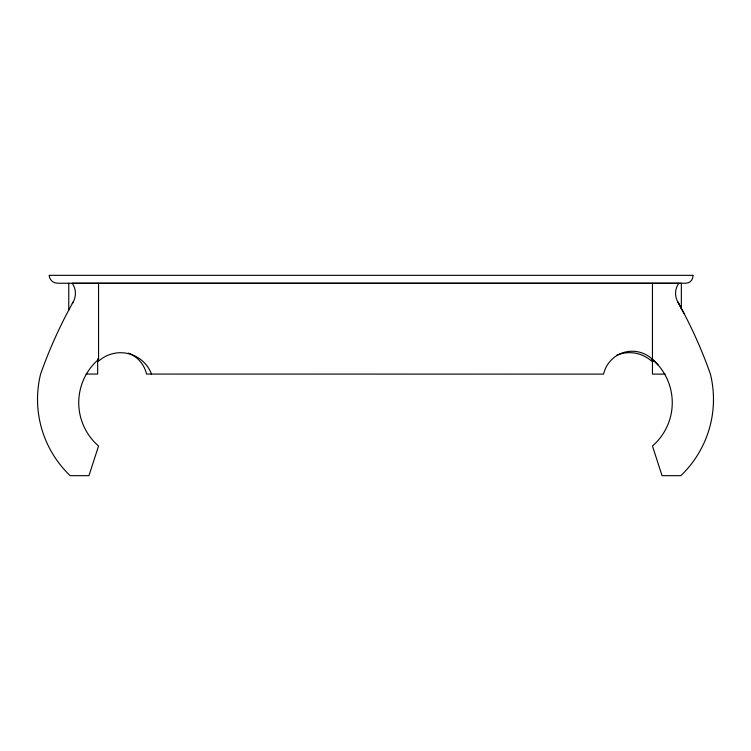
<?xml version="1.0" encoding="UTF-8"?>
<svg xmlns="http://www.w3.org/2000/svg" width="751" height="751" viewBox="0 0 751 751"><rect width="100%" height="100%" fill="white"/><g stroke="black" fill="none" stroke-linecap="round" stroke-linejoin="round"><path stroke-width="1.13" d="M72.237 303.479L73.194 301.958A17.555 17.555 0 0 0 72.237 283.287L681.354 283.287L681.354 309.036M652.45 361.175L654.252 361.175M86.102 374.064L97.668 374.064L97.668 358.837M665.161 374.12L652.45 374.12L652.45 283.287M128.355 353.101A29.327 29.327 0 0 1 146.539 374.064L603.579 374.12A29.327 29.327 0 0 1 652.45 359.363L658.233 365.146M678.763 303.479L677.806 301.958A17.555 17.555 0 0 1 678.763 283.287M684.095 313.58L677.806 301.958A459.931 459.931 0 0 1 710.418 374.12A105.572 105.572 0 0 1 680.838 475.665L662.044 475.665L652.45 446.01A57.273 57.273 0 0 0 652.45 359.363M651.558 358.79L651.558 361.118A33.016 33.016 0 0 0 616.58 355.289M98.55 283.287L98.55 361.175A33.016 33.016 0 0 1 151.524 374.12M68.763 283.23L68.763 310.154M73.194 301.958A459.931 459.931 0 0 0 40.582 374.12A105.572 105.572 0 0 0 70.162 475.665L88.956 475.665L98.55 446.01A57.273 57.273 0 0 1 98.55 359.363M692.957 275.335L49.134 275.335A8.383 8.383 0 0 0 57.498 283.23L685.719 283.23A7.266 7.266 0 0 0 692.957 275.335"/></g></svg>
